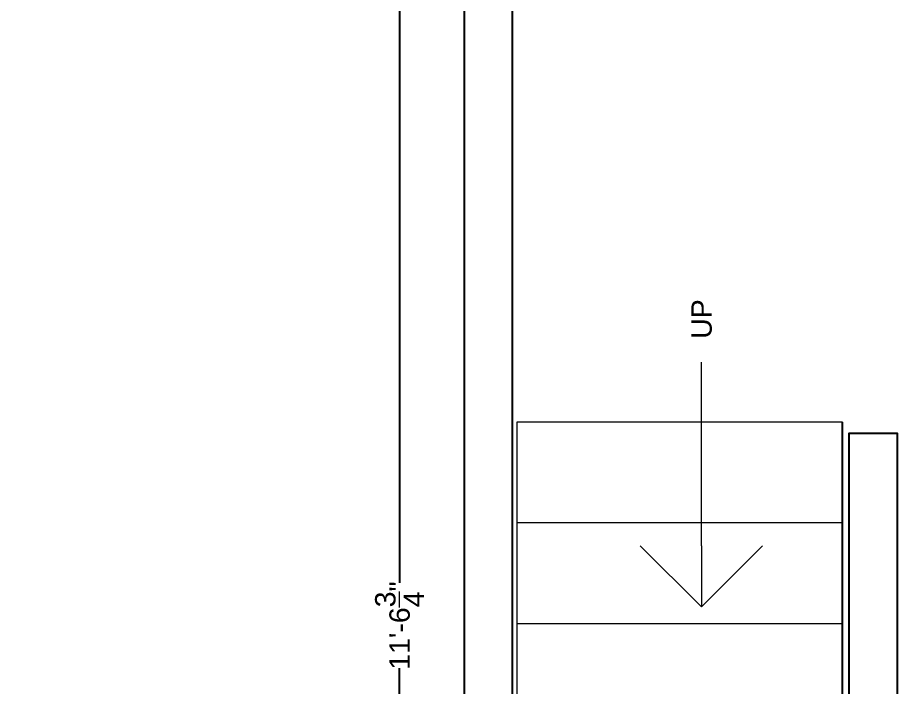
# Model space of a CAD drawing. Header units: inches. Extents: x 12 to 619, y -4 to 515.
# Drawn here: x 271.3 to 357.6, y 274.4 to 340.1 of the extents above; entities that cross this region are included whole.
import ezdxf

# ---------------------------------------------------------------- set-up
doc = ezdxf.new("R2010")
doc.units = ezdxf.units.IN
doc.header["$MEASUREMENT"] = 0
doc.layers.get('0').update_dxf_attribs({"color": 1, "lineweight": 9})
doc.layers.add('A101-Dimensions', color=7, linetype='Continuous', lineweight=9)
doc.layers.add('A101-Floorplan-1st-floor', color=7, linetype='Continuous', lineweight=9)
doc.layers.get('0').off()
doc.styles.get("Standard").update_dxf_attribs({"font": 'Arial.ttf', "height": 2})
doc.dimstyles.get("Standard").update_dxf_attribs({"dimtxt": 0.18, "dimasz": 0.1175, "dimexe": 0.18, "dimexo": 0.0625, "dimgap": 0.09, "dimtad": 0, "dimtoh": 1, "dimdec": 3, "dimzin": 0, "dimdsep": 46, "dimlunit": 4, "dimtxsty": 'Standard', "dimblk": 'ARCHTICK', "dimblk1": 'ARCHTICK', "dimblk2": 'ARCHTICK', "dimcen": 0.09, "dimadec": 1, "dimazin": 0, "dimtfac": 1, "dimtdec": 3, "dimtofl": 0, "dimtmove": 0, "dimatfit": 3, "dimfxl": 1, "dimtolj": 1, "dimtzin": 0, "dimarcsym": 0})

# ---------------------------------------------------------------- blocks, each defined once
blk = doc.blocks.new('_ArchTick')
at = {"color": 0, "linetype": 'ByBlock', "lineweight": 30, "const_width": 0.15}
blk.add_lwpolyline([(-0.5, -0.5), (0.5, 0.5)], dxfattribs=at)
blk = doc.blocks.new('*D184')
at = {"layer": 'A101-Dimensions', "color": 0, "lineweight": -2, "transparency": 16777216}
for p, q in [((315.011, 349.819), (308.564, 349.819)), ((308.744, 349.819), (308.744, 284.633)), ((308.744, 211.069), (308.744, 276.254)), ((315.011, 211.069), (308.564, 211.069))]:
    blk.add_line(p, q, dxfattribs=at)
at = {"layer": 'A101-Dimensions', "color": 0, "lineweight": -2, "transparency": 16777216, "xscale": 0.1175, "yscale": 0.1175, "zscale": 0.1175}
for p, rotation in [((308.744, 349.819), 90), ((308.744, 211.069), 270)]:
    blk.add_blockref('_ArchTick', p, dxfattribs=dict(at, rotation=rotation))
at = {"layer": 'A101-Dimensions', "color": 0, "lineweight": 5, "transparency": 16777216, "insert": (308.744, 280.444), "char_height": 2, "attachment_point": 5, "rotation": 90}
blk.add_mtext('\\A1;11\'-6{\\H1x;\\S3/4;}"', dxfattribs=at)
blk = doc.blocks.new('L1-arrow')
at = {"lineweight": 5}
for p, q in [((188.322, -365.981), (182.322, -359.981)), ((182.322, -365.981), (164.322, -365.981)), ((182.322, -365.981), (188.322, -365.981)), ((188.322, -365.981), (182.322, -371.981))]:
    blk.add_line(p, q, dxfattribs=at)

msp = doc.modelspace()

# ---------------------------------------------------------------- linework, layer by layer
at = {"layer": 'A101-Floorplan-1st-floor', "lineweight": -3}
for p, q in [((319.8232, 206.3187), (319.8232, 349.8187)), ((352.1982, 251.0048), (352.1982, 300.3798))]:
    msp.add_line(p, q, dxfattribs=at)
at = {"layer": 'A101-Floorplan-1st-floor', "lineweight": 5}
for p, q in [((320.2607, 300.3798), (320.2607, 251.0048)), ((352.1982, 300.3798), (320.2607, 300.3798)), ((352.1982, 290.5048), (320.2607, 290.5048)), ((352.1982, 280.6298), (320.2607, 280.6298))]:
    msp.add_line(p, q, dxfattribs=at)
at = {"layer": 'A101-Floorplan-1st-floor', "lineweight": -3}
msp.add_lwpolyline([(278.3163, 349.8187), (315.0732, 349.8187), (315.0732, 211.0687), (58.0663, 211.0687), (58.0663, 454.2508), (280.2225, 454.2508), (280.2225, 349.8187)], dxfattribs=at)
msp.add_lwpolyline([(357.5732, 247.3701), (357.5732, 299.2672), (352.8232, 299.2672), (352.8232, 247.3701)], close=True, dxfattribs=at)

# ---------------------------------------------------------------- block references
at = {"layer": 'A101-Floorplan-1st-floor', "lineweight": 5, "rotation": 270}
msp.add_blockref('L1-arrow', (704.3351, 470.5934), dxfattribs=at)

# ---------------------------------------------------------------- texts
at = {"layer": 'A101-Floorplan-1st-floor', "lineweight": 5}
msp.add_text('UP', height=2, rotation=90, dxfattribs=at).set_placement((339.3621, 308.5645))

# ---------------------------------------------------------------- dimensions: what is measured, and where the dimension line sits
at = {"layer": 'A101-Dimensions', "lineweight": 5}
dim = msp.add_linear_dim(base=(308.7443, 349.8187), p1=(315.0732, 211.0687), p2=(315.0732, 349.8187), angle=90, dimstyle='Standard', dxfattribs=at)
dim.commit()
dim.dimension.update_dxf_attribs({"geometry": '*D184', "text_midpoint": (308.7443, 280.4437)})

doc.saveas('drawing.dxf')
